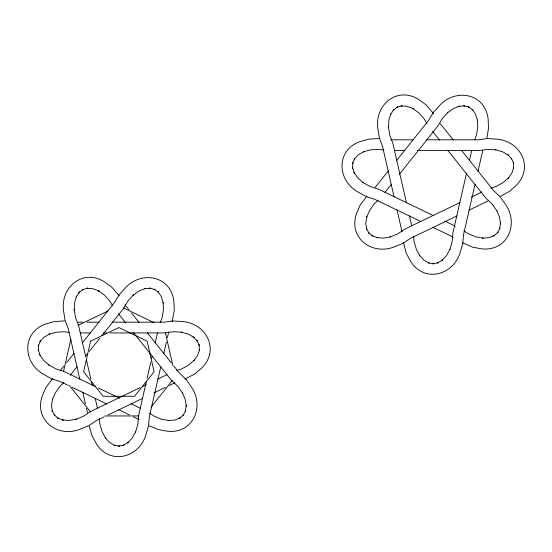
<?xml version="1.0" encoding="UTF-8"?>
<svg xmlns="http://www.w3.org/2000/svg" width="552" height="552" viewBox="0 0 552 552"><rect width="100%" height="100%" fill="white"/><g stroke="black" fill="none" stroke-linecap="round" stroke-linejoin="round"><path stroke-width="0.83" d="M38.35 350.679L38.578 345.069M499.657 228.901L500.519 222.939L500.54 223.808L499.512 217.164L496.655 210.409L496.924 210.829L492.287 204.24L485.677 197.885L447.907 150.517M486.919 137.855L488.548 128.009L488.092 118.666C485.042 93.874 456.787 88.037 440.42 104.645L433.492 112.297L428.683 120.288L396.667 160.439M63.473 371.62L70.877 339.19M146.342 381.625L138.697 415.118L137.848 424.246L135.585 431.981L135.744 431.505L132.252 437.95L127.691 442.897L128.354 442.338L123.158 445.381L124.083 445.098L118.563 446.126L119.563 446.202L114.022 445.167L114.899 445.588L109.662 442.525L105.17 437.646L105.625 438.191L102.092 431.678L99.864 424.088L99.353 418.568M147.101 378.306L150.793 362.112M151.538 358.855L152.179 356.054M155.174 342.916L157.458 332.932M160.777 366.714L149.35 416.781L148.481 426.068L145.562 435.97C138.021 458.029 110.027 465.032 96.524 444.022L92.067 435.797L89.258 426.227M163.751 353.687L166.407 342.033M167.408 337.645L168.76 331.717M466.592 172.976L452.95 232.744L452.102 241.873L449.839 249.607L450.004 249.138L446.506 255.583L441.945 260.523L442.614 259.971L437.412 263.014L438.336 262.724L432.816 263.752L433.817 263.828L428.283 262.8M469.435 160.542L471.712 150.558M475.031 184.347L463.604 234.407L462.742 243.694L459.816 253.603C452.281 275.662 424.288 282.665 410.778 261.655L406.32 253.43L403.367 242.231M478.004 171.32L482.683 150.827M390.809 113.815L388.849 120.246L388.491 127.574L388.435 127.077L389.746 135.026L392.948 143.623L406.424 202.687M513.608 167.704L512.008 172.769L508.254 178.234L508.682 177.668L503.12 182.567L496.22 186.417L490.949 188.149M160.246 322.741L162.178 317.545L163.468 309.741L163.109 302.337L163.288 303.027L161.356 296.686L157.969 291.649L158.569 292.408L154.029 289.075L154.898 289.579L149.475 288.109L150.434 288.254L144.431 288.737L145.273 288.523L139.021 291.007L133.073 295.292L133.425 294.94L128.029 300.923L123.303 308.782L101.885 335.637M172.093 321.754L174.294 310.376L173.839 301.033C170.789 276.241 142.526 270.404 126.166 287.012L119.239 294.664L114.43 302.662L82.407 342.806M474.782 139.628L476.438 135.171L477.728 127.374L477.37 119.97L477.542 120.66L475.61 114.312L472.222 109.282M38.281 346.028L40.524 340.86L39.916 341.612L44.07 337.196L49.825 333.898L49.19 334.222L56.332 332.228L64.218 331.745L68.931 332.373M500.008 228.004L497.373 232.958L498.049 232.226L493.792 235.911L494.668 235.49L489.003 237.67L482.393 238.147L483.103 238.126L475.803 236.829L468.482 233.834L463.846 230.798M390.45 114.609L393.811 109.606M60.03 370.875L63.818 366.121M66.626 362.602L74.078 353.252M70.276 375.27L77.128 366.68M85.077 356.709L87.326 353.894M89.403 351.286L99.76 338.3M150.938 407.279L172.203 380.611M375.229 187.314L388.332 170.885M384.999 192.317L391.382 184.313M399.337 174.342L437.557 126.408L442.283 118.556L447.679 112.567L447.327 112.925L453.275 108.634L459.526 106.156L458.684 106.37L464.687 105.88L463.735 105.736L469.152 107.205L468.282 106.709L472.829 110.041M52.702 378.41L45.788 387.704L42.138 396.315C34.134 419.975 57.063 437.494 79.012 429.635L88.575 425.744L96.379 420.631L104.128 416.898M63.804 382.66L59.809 386.503L55.262 392.969L52.371 399.793L52.516 399.096L51.502 405.651L52.371 411.654L52.157 410.709L54.8 415.684L54.234 414.856L58.484 418.533L57.684 417.988L63.307 420.155L62.452 419.982L69.166 420.458L76.383 419.175L75.907 419.341L83.366 416.291L91.039 411.268L140.015 387.676M366.956 196.036L360.042 205.33L356.399 213.948C348.388 237.601 371.317 255.127 393.265 247.261L402.829 243.377L410.633 238.257L456.897 215.977M378.058 200.286L374.063 204.13L369.516 210.602L366.631 217.426L366.769 216.729L365.762 223.284L366.625 229.287L366.411 228.342L369.06 233.31L368.494 232.489L372.738 236.166M393.1 110.269L397.633 106.943L396.702 107.309L402.132 105.839L401.166 105.839L407.21 106.329L413.379 108.772L412.73 108.482L418.74 112.815L424.039 118.687L426.896 123.441M500.657 196.284L509.372 191.42L516.396 185.244C533.874 167.401 520.819 141.664 497.635 139.228L487.326 138.58L478.08 139.808L426.731 139.808M78.142 325.335L108.109 310.9M459.878 202.612L405.292 228.894L397.619 233.924L390.167 236.974L390.637 236.808L383.419 238.091L376.712 237.608L377.561 237.781L371.938 235.621M471.367 197.078L481.91 191.992M468.938 210.181L487.871 201.066M143.03 386.227L146.266 384.668M157.762 379.134L166.987 374.691M108.102 414.98L142.644 398.351M153.939 392.907L165.455 387.366M169.505 385.413L174.984 382.771M176.695 370.516L181.96 368.791L188.867 364.934L194.428 360.042L194 360.601L197.754 355.136L199.582 349.354L199.362 350.299L199.134 344.669L199.286 345.662L197.057 340.501L197.54 341.343L193.414 336.955L194.104 337.479L188.273 334.132L181.208 332.159L181.705 332.214L173.666 331.724L164.572 332.932L110.207 332.932M184.851 379.162L195.118 373.794L202.142 367.611C219.62 349.768 206.565 324.038 183.381 321.595L173.073 320.953L163.827 322.175L112.47 322.175M378.755 138.559L368.798 139.166L359.787 141.685C336.299 150.172 336.892 179.027 356.723 191.282L365.728 196.333L374.594 199.244L420.859 221.524M64.501 320.933L54.538 321.533L45.533 324.052C22.045 332.545 22.639 361.394 42.469 373.649L51.474 378.707L60.34 381.611L68.089 385.351M390.83 139.808L413.365 139.808M394.528 150.558L404.775 150.558M417.526 150.558L478.825 150.558L487.92 149.357L495.965 149.84L495.461 149.792L502.527 151.765L508.357 155.105L507.667 154.581L511.794 158.969L511.311 158.134L513.539 163.288L513.388 162.302L513.615 167.925M78.094 322.175L82.655 322.175M87.154 322.175L99.112 322.175M80.275 332.932L90.514 332.932M103.272 332.932L106.867 332.932M104.79 415.946L138.904 415.946M383.971 150.103L378.479 149.378L370.585 149.854L363.451 151.848L364.078 151.531L358.324 154.822L354.17 159.245L354.777 158.486L352.542 163.654L352.832 162.702L352.604 168.312L352.535 167.346L354.343 173.093L353.949 172.321L357.758 177.861L363.264 182.705L362.837 182.443L369.874 186.369L378.582 189.232L433.168 215.515M149.288 425.833L158.521 429.608L167.732 431.25C192.579 433.789 204.557 407.535 192.006 387.89L186.086 379.431L179.365 372.966L174.004 366.238M444.657 221.048L455.207 226.127M432.899 227.32L453.199 237.098M123.475 307.94L154.208 322.741M95.275 386.503L64.329 371.599L55.614 368.743L48.583 364.81L49.011 365.072L43.504 360.235L39.696 354.688M98.346 387.98L119.563 398.199M131.052 403.733L140.277 408.176M72.064 387.262L106.605 403.898M118.645 409.694L129.416 414.883M133.467 416.836L138.945 419.472M429.152 263.221L423.915 260.151L419.423 255.279L419.879 255.824L416.346 249.304L414.124 241.721L413.607 236.201M462.176 242.569L472.774 247.241L481.986 248.876C506.833 251.422 518.811 225.168 506.26 205.523L500.347 197.057L493.619 190.592L461.603 150.441M149.592 413.165L154.229 416.208L161.55 419.203L168.843 420.5L168.139 420.514L174.749 420.044L180.407 417.864L179.538 418.278L183.795 414.593L183.112 415.332L185.755 410.371L185.403 411.274L186.259 405.313L186.279 406.175L185.258 399.531L182.401 392.782L182.671 393.203L178.034 386.607L171.424 380.252L133.204 332.325M440.172 123.565L453.275 139.994M432.658 131.39L439.509 139.98M124.966 304.745L128.761 309.5M131.562 313.018L139.021 322.368M147.35 332.815L171.251 362.788M118.404 313.764L125.697 322.913M69.248 385.275L90.514 411.944M433.506 113.56L425.985 104.749L418.395 99.277C397.116 86.209 374.932 104.659 377.713 127.809L379.376 138L382.626 146.742L394.052 196.809M119.253 295.927L111.732 287.123L104.142 281.651C82.862 268.576 60.679 287.033 63.459 310.176L65.122 320.367L68.372 329.116L79.799 379.176M112.642 305.808L109.779 301.061L104.487 295.189L98.477 290.849L99.118 291.145L92.957 288.696L86.912 288.206L87.878 288.206L82.448 289.683L83.38 289.317L78.846 292.636L79.557 291.98L76.197 296.976L76.549 296.189L74.589 302.62L74.237 309.941L74.182 309.444L75.493 317.393L78.688 325.99L85.519 355.902M38.281 349.72L40.089 355.46M409.425 215.818L411.702 225.802M397.026 209.836L402.042 231.805M165.338 332.539L172.928 365.797M86.333 359.476L90.783 378.989M91.528 382.246L92.329 385.758M95.172 398.192L97.449 408.176M82.772 392.203L85.429 403.864M86.436 408.245L87.451 412.696M90.597 341.164L83.621 371.751L103.176 396.281L134.55 396.281L154.111 371.751L147.129 341.164L118.866 327.55L90.597 341.164"/></g></svg>
